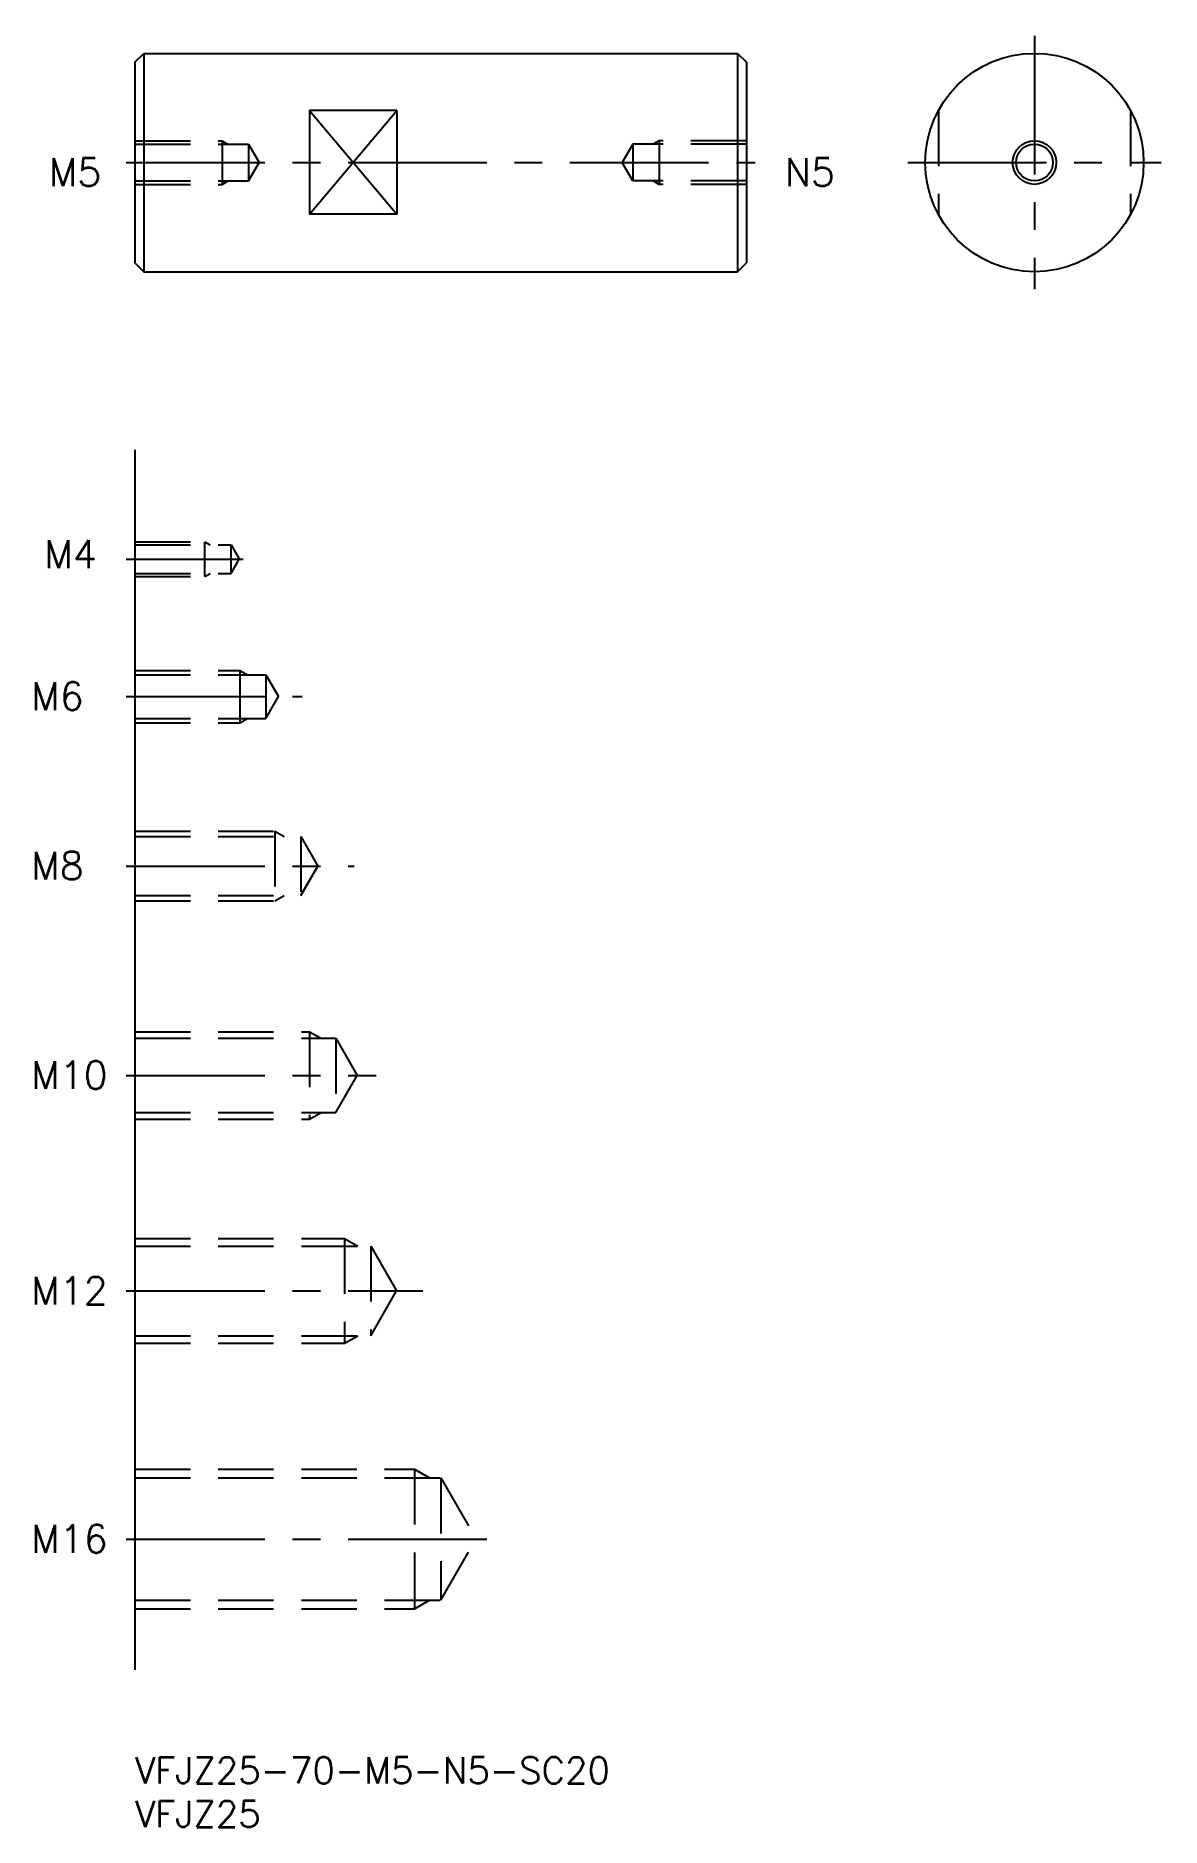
# Model space of a CAD drawing. Extents: x -11 to 117, y -8 to 197.
import ezdxf

# ---------------------------------------------------------------- set-up
doc = ezdxf.new("R2010")
doc.units = 0
doc.header["$LTSCALE"] = 0.5
doc.linetypes.add('CENTER', pattern=[50.8, 31.75, -6.35, 6.35, -6.35])
doc.linetypes.add('DASHED', pattern=[19.05, 12.7, -6.35])
for name, color, linetype in [('MSM_CENTER', 1, 'CENTER'), ('MSM_CONTINUOUS', 7, 'CONTINUOUS'), ('MSM_DASHED', 4, 'DASHED'), ('MSM_NARROW', 5, 'CONTINUOUS'), ('MSM_PART_NUMBER', 7, 'CONTINUOUS')]:
    doc.layers.add(name, color=color, linetype=linetype)
doc.styles.get("Standard").update_dxf_attribs({"font": 'txt.shx', "height": 3, "bigfont": 'bigfont.shx'})

# ---------------------------------------------------------------- blocks, each defined once
blk = doc.blocks.new('*U4')
at = {"layer": 'MSM_PART_NUMBER'}
blk.add_text('VFJZ25-70-M5-N5-SC20', height=3, dxfattribs=at).set_placement((0, -3))
blk = doc.blocks.new('*U5')
at = {"layer": 'MSM_PART_NUMBER'}
blk.add_text('VFJZ25', height=3, dxfattribs=at).set_placement((0, -8))

msp = doc.modelspace()

# ---------------------------------------------------------------- linework, layer by layer
at = {"layer": 'MSM_CENTER'}
for p, q in [((102.98, 197.1), (102.98, 168.1)), ((-1, 182.6), (71, 182.6)), ((88.48, 182.6), (117.48, 182.6)), ((-1, 137.18), (12.39, 137.18)), ((-1, 121.45), (19.15, 121.45)), ((-1, 102.05), (25.11, 102.05)), ((-1, 78.08), (27.62, 78.08)), ((-1, 53.4), (32.95, 53.4)), ((-1, 24.99), (42, 24.99))]:
    msp.add_line(p, q, dxfattribs=at)
at = {"layer": 'MSM_CONTINUOUS'}
for p, q in [((0, 194.1), (1, 195.1)), ((1, 195.1), (69, 195.1)), ((1, 195.1), (1, 170.1)), ((69, 195.1), (69, 170.1)), ((69, 195.1), (70, 194.1)), ((0, 194.1), (0, 171.1)), ((70, 194.1), (70, 171.1)), ((20, 188.54), (20, 176.67)), ((30, 188.54), (20, 188.54)), ((30, 188.54), (30, 176.67)), ((30, 176.67), (20, 176.67)), ((0, 171.1), (1, 170.1)), ((69, 170.1), (70, 171.1)), ((1, 170.1), (69, 170.1)), ((0, 149.71), (0, 10))]:
    msp.add_line(p, q, dxfattribs=at)
for radius in [12.5, 2.1]:
    msp.add_circle((102.98, 182.6), radius, dxfattribs=at)
at = {"layer": 'MSM_DASHED'}
for p, q in [((91.98, 188.54), (91.98, 176.67)), ((113.98, 188.54), (113.98, 176.67)), ((0, 185.1), (10, 185.1)), ((0, 184.7), (13, 184.7)), ((10, 185.1), (10, 180.1)), ((10, 185.1), (10.61, 184.75)), ((13, 184.7), (13, 180.5)), ((13, 184.7), (14.21, 182.6)), ((57, 184.7), (55.79, 182.6)), ((70, 184.7), (57, 184.7)), ((57, 184.7), (57, 180.5)), ((60, 185.1), (59.39, 184.75)), ((70, 185.1), (60, 185.1)), ((60, 185.1), (60, 180.1)), ((13, 180.5), (14.21, 182.6)), ((57, 180.5), (55.79, 182.6)), ((0, 180.5), (13, 180.5)), ((70, 180.5), (57, 180.5)), ((0, 180.1), (10, 180.1)), ((10, 180.1), (10.61, 180.45)), ((60, 180.1), (59.39, 180.45)), ((70, 180.1), (60, 180.1)), ((0, 139.18), (8, 139.18)), ((0, 138.83), (11, 138.83)), ((8, 139.18), (8.61, 138.83)), ((8, 135.18), (8, 139.18)), ((11, 135.53), (11, 138.83)), ((11, 138.83), (11.95, 137.18)), ((0, 135.53), (11, 135.53)), ((8, 135.18), (8.61, 135.53)), ((11, 135.53), (11.95, 137.18)), ((0, 135.18), (8, 135.18)), ((0, 124.45), (12, 124.45)), ((0, 123.95), (15, 123.95)), ((12, 124.45), (12, 118.45)), ((12, 124.45), (12.87, 123.95)), ((15, 123.95), (15, 118.95)), ((15, 123.95), (16.44, 121.45)), ((15, 118.95), (16.44, 121.45)), ((0, 118.95), (15, 118.95)), ((0, 118.45), (12, 118.45)), ((12, 118.45), (12.87, 118.95)), ((0, 106.05), (16, 106.05)), ((0, 105.43), (19, 105.43)), ((16, 106.05), (16, 98.05)), ((16, 106.05), (17.08, 105.43)), ((19, 105.43), (19, 98.68)), ((19, 105.43), (20.95, 102.05)), ((19, 98.68), (20.95, 102.05)), ((0, 98.68), (19, 98.68)), ((16, 98.05), (17.08, 98.68)), ((0, 98.05), (16, 98.05)), ((0, 83.08), (20, 83.08)), ((0, 82.33), (23, 82.33)), ((20, 83.08), (20, 73.08)), ((20, 83.08), (21.3, 82.33)), ((23, 82.33), (23, 73.83)), ((23, 82.33), (25.45, 78.08)), ((23, 73.83), (25.45, 78.08)), ((0, 73.83), (23, 73.83)), ((0, 73.08), (20, 73.08)), ((20, 73.08), (21.3, 73.83)), ((0, 59.4), (24, 59.4)), ((0, 58.52), (27, 58.52)), ((24, 59.4), (24, 47.4)), ((24, 59.4), (25.52, 58.52)), ((27, 58.52), (27, 48.27)), ((27, 58.52), (29.96, 53.4)), ((27, 48.27), (29.96, 53.4)), ((0, 48.27), (27, 48.27)), ((0, 47.4), (24, 47.4)), ((24, 47.4), (25.52, 48.27)), ((0, 32.99), (32, 32.99)), ((32, 32.99), (32, 16.99)), ((32, 32.99), (33.73, 31.99)), ((0, 31.99), (35, 31.99)), ((35, 31.99), (39.04, 24.99)), ((35, 31.99), (35, 17.99)), ((35, 17.99), (39.04, 24.99)), ((0, 17.99), (35, 17.99)), ((0, 16.99), (32, 16.99)), ((32, 16.99), (33.73, 17.99))]:
    msp.add_line(p, q, dxfattribs=at)
at = {"layer": 'MSM_NARROW'}
for p, q in [((20, 176.67), (30, 188.54)), ((20, 188.54), (30, 176.67))]:
    msp.add_line(p, q, dxfattribs=at)
msp.add_circle((102.98, 182.6), 2.5, dxfattribs=at)

# ---------------------------------------------------------------- block references
at = {"layer": 'MSM_CONTINUOUS'}
for name in ['*U4', '*U5']:
    msp.add_blockref(name, (0, 0), dxfattribs=at)

# ---------------------------------------------------------------- texts
for s, p in [('M5', (-9.89, 179.91)), ('N5', (74.37, 179.91)), ('M4', (-10.39, 136.16)), ('M6', (-11.9, 119.89)), ('M8', (-11.9, 100.49)), ('M10', (-11.9, 76.52)), ('M12', (-11.9, 51.83)), ('M16', (-11.9, 23.42))]:
    msp.add_text(s, height=3.2, dxfattribs=at).set_placement(p)

doc.saveas('drawing.dxf')
